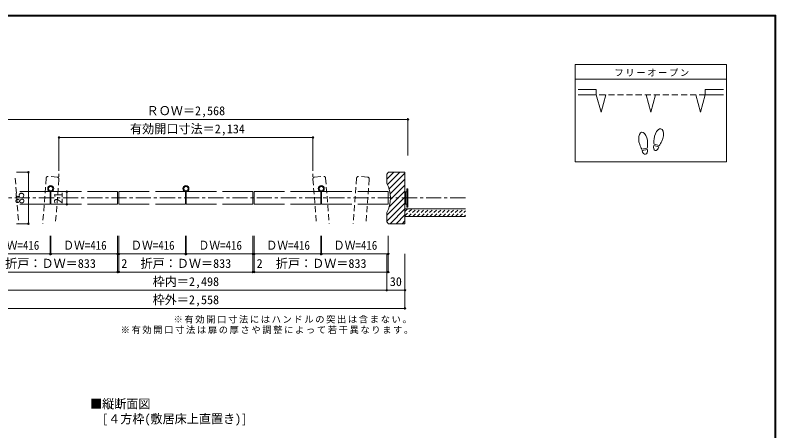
# Model space of a CAD drawing. Units: millimetres, scale not verified. Extents: x -973 to 977, y -718 to 696.
# Drawn here: x -281 to 977, y 9 to 696 of the extents above; entities that cross this region are included whole.
import ezdxf
from ezdxf.enums import TextEntityAlignment as Align

# ---------------------------------------------------------------- set-up
doc = ezdxf.new("R2010")
doc.units = ezdxf.units.MM
doc.header["$LTSCALE"] = 5
doc.header["$PDMODE"] = 32
doc.header["$PDSIZE"] = 2.5
for name, pattern in [('CHAIN1', [8, 5, -1, 1, -1]), ('DASHED1', [1.8, 1.2, -0.6]), ('DASHED2', [3, 2, -1])]:
    doc.linetypes.add(name, pattern=pattern)
for name, color, linetype, lineweight in [('0-1_通り芯', 4, 'CHAIN1', 9), ('0-3_仕上げ', 2, 'Continuous', 9), ('0-4_枠', 3, 'Continuous', 9), ('0-6_扉', 6, 'Continuous', 9), ('0-7_金物', 7, 'Continuous', 9), ('0-8_戸当り', 3, 'Continuous', 9), ('0-A_文字', 3, 'Continuous', 9), ('0-B_寸法', 7, 'Continuous', 9), ('0-C_ハッチ', 4, 'Continuous', 9), ('F-1_枠', 6, 'Continuous', 9)]:
    doc.layers.add(name, color=color, linetype=linetype, lineweight=lineweight)
doc.styles.add('ＭＳ ゴシック', font='')
doc.styles.get('ＭＳ ゴシック').set_extended_font_data('MS Gothic')

msp = doc.modelspace()

# ---------------------------------------------------------------- linework, layer by layer
at = {"layer": '0-1_通り芯'}
for p, q in [((-208.347, 463.658), (-208.347, 424.921)), ((211.653, 463.658), (211.653, 424.921)), ((463.653, 393.658), (-460.347, 393.658))]:
    msp.add_line(p, q, dxfattribs=at)
at = {"layer": '0-3_仕上げ'}
for p, q in [((363.653, 375.658), (463.653, 375.658)), ((363.653, 363.158), (463.653, 363.158))]:
    msp.add_line(p, q, dxfattribs=at)
at = {"layer": '0-4_枠'}
for p, q in [((336.653, 436.158), (333.653, 433.158)), ((333.653, 417.658), (333.653, 433.158)), ((336.653, 436.158), (363.653, 436.158)), ((363.653, 351.158), (363.653, 436.158)), ((333.653, 354.158), (333.653, 369.658)), ((333.653, 354.158), (336.653, 351.158)), ((336.653, 351.158), (363.653, 351.158))]:
    msp.add_line(p, q, dxfattribs=at)
msp.add_arc((288.653, 393.658), 51, 331.92751, 28.07249, dxfattribs=at)
at = {"layer": '0-6_扉', "color": 2, "linetype": 'DASHED2'}
for p, q in [((-211.111, 428.14), (-226.068, 429.277)), ((214.417, 428.14), (229.374, 429.277)), ((301.99, 428.14), (287.033, 429.277)), ((-280.508, 426.513), (-274.781, 351.158)), ((-229.287, 426.513), (-235.013, 351.158)), ((-208.347, 424.921), (-213.953, 351.158)), ((211.653, 424.921), (217.259, 351.158)), ((232.593, 426.513), (238.32, 351.158)), ((283.814, 426.513), (278.088, 351.158)), ((304.754, 424.921), (299.148, 351.158))]:
    msp.add_line(p, q, dxfattribs=at)
at = {"layer": '0-6_扉'}
for p, q in [((-222.514, 404.158), (-272.597, 404.158)), ((-222.514, 404.158), (-222.514, 383.158)), ((-171.097, 404.158), (-221.514, 404.158)), ((-221.514, 404.158), (-221.514, 383.158)), ((-111.18, 404.158), (-161.097, 404.158)), ((-111.18, 404.158), (-111.18, 383.158)), ((1.153, 404.158), (-48.847, 404.158)), ((1.153, 404.158), (1.153, 383.158)), ((2.153, 404.158), (52.153, 404.158)), ((2.153, 404.158), (2.153, 383.158)), ((114.486, 404.158), (164.403, 404.158)), ((114.486, 404.158), (114.486, 383.158)), ((174.403, 404.158), (224.82, 404.158)), ((224.82, 404.158), (224.82, 383.158)), ((225.82, 404.158), (275.903, 404.158)), ((225.82, 404.158), (225.82, 383.158)), ((-222.514, 383.158), (-272.597, 383.158)), ((-171.097, 383.158), (-221.514, 383.158)), ((-111.18, 383.158), (-161.097, 383.158)), ((-58.847, 383.158), (-109.18, 383.158)), ((1.153, 383.158), (-48.847, 383.158)), ((2.153, 383.158), (52.153, 383.158)), ((62.153, 383.158), (112.486, 383.158)), ((114.486, 383.158), (164.403, 383.158)), ((174.403, 383.158), (224.82, 383.158)), ((225.82, 383.158), (275.903, 383.158)), ((285.903, 383.158), (336.153, 383.158))]:
    msp.add_line(p, q, dxfattribs=at)
for points in [[(-58.847, 404.158), (-109.18, 404.158), (-109.18, 383.158)], [(62.153, 404.158), (112.486, 404.158), (112.486, 383.158)], [(285.903, 404.158), (336.153, 404.158), (336.153, 383.158)]]:
    msp.add_lwpolyline(points, dxfattribs=at)
at = {"layer": '0-6_扉', "color": 2, "linetype": 'DASHED2'}
for centre, start, end in [((-226.295, 426.285), 85.65398, 175.65398), ((-211.338, 425.149), 355.65398, 85.65398), ((214.644, 425.149), 94.34602, 184.34602), ((229.601, 426.285), 4.34602, 94.34602), ((286.806, 426.285), 85.65398, 175.65398), ((301.763, 425.149), 355.65398, 85.65398)]:
    msp.add_arc(centre, 3, start, end, dxfattribs=at)
at = {"layer": '0-7_金物'}
for p, q in [((364.653, 402.658), (363.653, 402.658)), ((364.653, 383.658), (364.653, 403.657)), ((366.653, 403.657), (364.653, 403.657)), ((368.653, 408.658), (366.653, 408.658)), ((366.653, 378.658), (366.653, 408.658)), ((368.653, 378.658), (368.653, 408.658)), ((364.653, 384.658), (363.653, 384.658)), ((366.653, 383.658), (364.653, 383.658)), ((368.653, 378.658), (366.653, 378.658))]:
    msp.add_line(p, q, dxfattribs=at)
for centre, radius in [((-221.847, 409.158), 5), ((-221.847, 409.158), 3.5), ((1.653, 409.158), 5), ((1.653, 409.158), 3.5), ((225.32, 409.158), 5), ((225.32, 409.158), 3.5)]:
    msp.add_circle(centre, radius, dxfattribs=at)
at = {"layer": '0-8_戸当り', "color": 2}
for p, q in [((679.986, 573.251), (649.986, 573.251)), ((679.986, 573.251), (679.986, 564.251)), ((859.986, 573.251), (859.986, 564.251)), ((859.986, 573.251), (889.986, 573.251)), ((679.986, 564.251), (649.986, 564.251)), ((679.986, 564.251), (687.751, 535.273)), ((695.515, 564.251), (687.751, 535.273)), ((762.222, 564.251), (769.986, 535.273)), ((777.751, 564.251), (769.986, 535.273)), ((844.457, 564.251), (852.222, 535.273)), ((859.986, 564.251), (852.222, 535.273)), ((859.986, 564.251), (889.986, 564.251))]:
    msp.add_line(p, q, dxfattribs=at)
at = {"layer": '0-8_戸当り', "color": 7, "linetype": 'DASHED2'}
msp.add_line((859.986, 564.251), (679.986, 564.251), dxfattribs=at)
at = {"layer": '0-8_戸当り'}
for p, q in [((783.479, 478.206), (774.998, 480.478)), ((784.022, 480.235), (775.542, 482.507)), ((764.011, 475.878), (755.365, 474.353)), ((764.376, 473.81), (755.73, 472.285))]:
    msp.add_line(p, q, dxfattribs=at)
for centre, major_axis, ratio, start_param, end_param in [((757.35, 488.377), (-2.445, 13.867), 0.5, 4.34059143, 8.22577918), ((783.267, 494.378), (3.644, 13.601), 0.5, 4.34059143, 8.22577918), ((783.163, 493.989), (4.416, 16.48), 0.4, 1.85063327, 2.44287679), ((757.42, 487.981), (-2.963, 16.802), 0.4, 1.85063327, 2.44287679), ((757.42, 487.981), (-2.963, 16.802), 0.4, 3.84030852, 4.43255203), ((779.238, 479.342), (1.894, 7.067), 0.6, 1.57079633, 4.71238898), ((783.163, 493.989), (4.416, 16.48), 0.4, 3.84030852, 4.43255203), ((760.053, 473.047), (-1.27, 7.205), 0.6, 1.57079633, 4.71238898)]:
    msp.add_ellipse(centre, major_axis=major_axis, ratio=ratio, start_param=start_param, end_param=end_param, dxfattribs=at)
at = {"layer": '0-A_文字'}
for p, q in [((644.986, 614.167), (644.986, 453.167)), ((894.986, 614.167), (644.986, 614.167)), ((894.986, 614.167), (894.986, 453.167)), ((894.986, 590.167), (644.986, 590.167)), ((894.986, 453.167), (644.986, 453.167))]:
    msp.add_line(p, q, dxfattribs=at)
at = {"layer": '0-B_寸法', "color": 4}
for p, q in [((-365.347, 523.658), (368.653, 523.658)), ((368.653, 523.658), (368.653, 463.658)), ((-208.347, 493.658), (211.653, 493.658)), ((-208.347, 493.658), (-208.347, 463.658)), ((211.653, 493.658), (211.653, 463.658)), ((-258.813, 436.158), (-278.609, 436.158)), ((-258.813, 436.158), (-258.813, 351.158)), ((-195.212, 404.158), (-195.212, 383.158)), ((-258.813, 351.158), (-278.609, 351.158)), ((-222.514, 301.158), (-222.514, 331.158)), ((-221.514, 301.158), (-221.514, 331.158)), ((-111.18, 301.158), (-111.18, 331.158)), ((-109.18, 301.158), (-109.18, 331.158)), ((1.153, 301.158), (1.153, 331.158)), ((2.153, 301.158), (2.153, 331.158)), ((112.486, 301.158), (112.486, 331.158)), ((114.486, 301.158), (114.486, 331.158)), ((224.82, 301.158), (224.82, 331.158)), ((225.82, 301.158), (225.82, 331.158)), ((336.153, 301.158), (336.153, 331.158)), ((-332.847, 301.158), (-222.514, 301.158)), ((-221.514, 301.158), (-111.18, 301.158)), ((-111.18, 271.158), (-111.18, 301.158)), ((-109.18, 271.158), (-109.18, 301.158)), ((-109.18, 301.158), (1.153, 301.158)), ((2.153, 301.158), (112.486, 301.158)), ((112.486, 271.158), (112.486, 301.158)), ((114.486, 271.158), (114.486, 301.158)), ((114.486, 301.158), (224.82, 301.158)), ((225.82, 301.158), (336.153, 301.158)), ((333.653, 241.158), (333.653, 301.158)), ((336.153, 271.158), (336.153, 301.158)), ((-332.847, 271.158), (-111.18, 271.158)), ((-111.18, 271.158), (-109.18, 271.158)), ((-109.18, 271.158), (112.486, 271.158)), ((112.486, 271.158), (114.486, 271.158)), ((114.486, 271.158), (336.153, 271.158)), ((-330.347, 241.158), (333.653, 241.158)), ((333.653, 241.158), (363.653, 241.158))]:
    msp.add_line(p, q, dxfattribs=at)
msp.add_lwpolyline([(-360.347, 211.158), (363.653, 211.158), (363.653, 301.158)], dxfattribs=at)
at = {"layer": '0-B_寸法'}
for p in [(368.653, 523.658), (-208.347, 493.658), (211.653, 493.658), (-258.813, 436.158), (-195.212, 404.158), (-195.212, 383.158), (-258.813, 351.158), (-222.514, 301.158), (-221.514, 301.158), (-111.18, 301.158), (-109.18, 301.158), (1.153, 301.158), (2.153, 301.158), (112.486, 301.158), (114.486, 301.158), (224.82, 301.158), (225.82, 301.158), (336.153, 301.158), (-111.18, 271.158), (-109.18, 271.158), (112.486, 271.158), (114.486, 271.158), (336.153, 271.158), (333.653, 241.158), (363.653, 241.158), (363.653, 211.158)]:
    msp.add_point(p, dxfattribs=at)
at = {"layer": '0-C_ハッチ'}
for p, q in [((333.653, 424.639), (345.172, 436.158)), ((334.634, 415.72), (355.072, 436.158)), ((337.415, 408.601), (363.653, 434.84)), ((339.194, 400.482), (363.653, 424.94)), ((339.582, 390.97), (363.653, 415.041)), ((337.497, 378.985), (363.653, 405.141)), ((333.653, 365.242), (363.653, 395.242)), ((333.653, 355.342), (363.653, 385.342)), ((339.368, 351.158), (363.653, 375.443)), ((349.267, 351.158), (363.653, 365.543)), ((359.167, 351.158), (363.653, 355.644))]:
    msp.add_line(p, q, dxfattribs=at)
at = {"layer": '0-C_ハッチ', "linetype": 'DASHED1'}
for p, q in [((363.653, 371.227), (368.084, 375.658)), ((363.653, 364.156), (375.155, 375.658)), ((369.726, 363.158), (382.226, 375.658)), ((376.797, 363.158), (389.297, 375.658)), ((383.868, 363.158), (396.368, 375.658)), ((390.939, 363.158), (403.439, 375.658)), ((398.01, 363.158), (410.51, 375.658)), ((405.081, 363.158), (417.581, 375.658)), ((412.152, 363.158), (424.652, 375.658)), ((419.223, 363.158), (431.723, 375.658)), ((426.294, 363.158), (438.794, 375.658)), ((433.365, 363.158), (445.865, 375.658)), ((440.437, 363.158), (452.937, 375.658)), ((447.508, 363.158), (460.008, 375.658)), ((454.579, 363.158), (463.653, 372.232)), ((461.65, 363.158), (463.653, 365.161))]:
    msp.add_line(p, q, dxfattribs=at)
at = {"layer": 'F-1_枠'}
for p, q in [((-973.347, 695.833), (976.653, 695.833)), ((-973.347, 695), (976.653, 695)), ((-973.347, 694.167), (976.653, 694.167)), ((974.986, 695.833), (974.986, -700.833)), ((975.82, 695.833), (975.82, -700.833)), ((976.653, 695.833), (976.653, -700.833))]:
    msp.add_line(p, q, dxfattribs=at)

# ---------------------------------------------------------------- texts
at = {"layer": '0-A_文字', "color": 7, "style": 'ＭＳ ゴシック'}
for s, p in [('■縦断面図', (-156.847, 41.429)), ('\u3000[４方枠(敷居床上直置き)]', (-156.847, 16.675))]:
    msp.add_text(s, height=14.66, dxfattribs=at).set_placement(p, align=Align.BOTTOM_LEFT)
at = {"layer": '0-A_文字', "color": 7, "char_height": 11, "attachment_point": 7, "style": 'ＭＳ ゴシック'}
for s, insert in [('\\T1.17;フリーオープン', (709.986, 594.667)), ('\\T1.17;※有効開口寸法にはハンドルの突出は含まない。', (-18.847, 186.158)), ('\\T1.17;※有効開口寸法は扉の厚さや調整によって若干異なります。', (-106.347, 168.658))]:
    msp.add_mtext(s, dxfattribs=dict(at, insert=insert))
at = {"layer": '0-B_寸法', "style": 'ＭＳ ゴシック'}
for s, p in [('ＲＯＷ＝2,568', (-63.347, 526.158)), ('有効開口寸法＝2,134', (-90.697, 496.158)), ('折戸：ＤＷ＝833', (-297.014, 273.658)), ('2', (-105.18, 273.658)), ('折戸：ＤＷ＝833', (-73.347, 273.658)), ('2', (118.486, 273.658)), ('折戸：ＤＷ＝833', (150.32, 273.658)), ('枠内＝2,498', (-53.347, 243.658)), ('30', (338.653, 243.658)), ('枠外＝2,558', (-53.347, 213.658))]:
    msp.add_text(s, height=14.66, dxfattribs=at).set_placement(p, align=Align.BOTTOM_LEFT)
for s, p in [('85', (-261.313, 383.658)), ('21', (-197.712, 383.658))]:
    msp.add_text(s, height=14.66, rotation=90, dxfattribs=at).set_placement(p, align=Align.BOTTOM_LEFT)
at = {"layer": '0-B_寸法', "style": 'ＭＳ ゴシック', "width": 0.9}
for p in [(-312.68, 303.658), (-201.347, 303.658), (-89.014, 303.658), (22.32, 303.658), (134.653, 303.658), (245.986, 303.658)]:
    msp.add_text('ＤＷ=416', height=14.66, dxfattribs=at).set_placement(p, align=Align.BOTTOM_LEFT)

doc.saveas('drawing.dxf')
